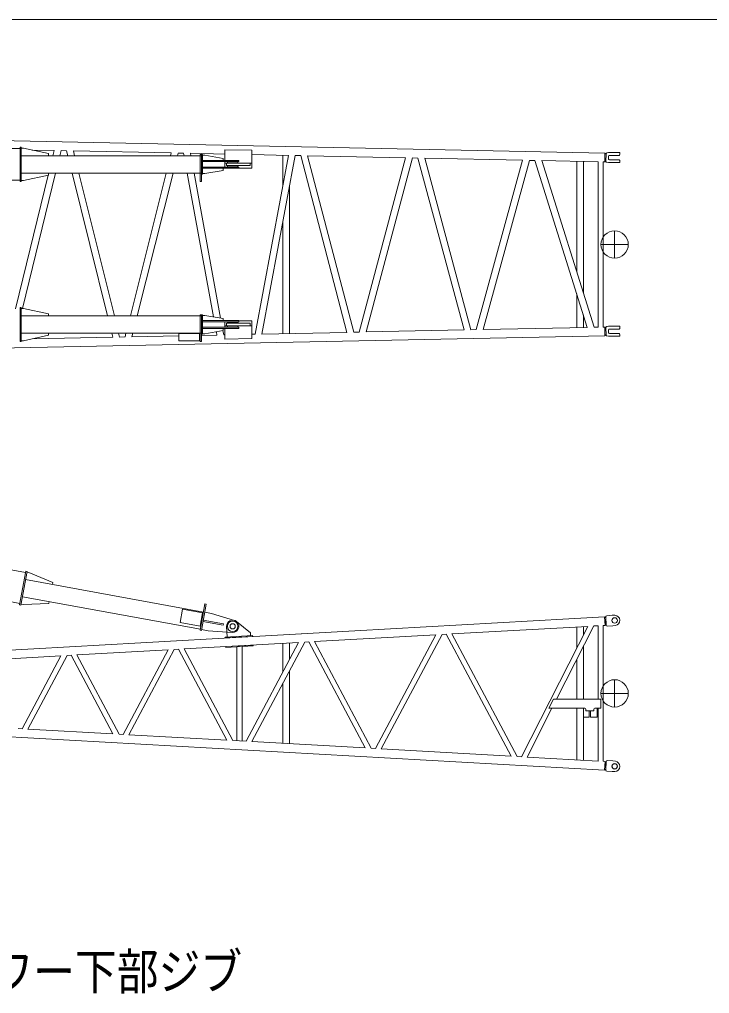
# Model space of a CAD drawing. Units: millimetres on the paper. Extents: x -420 to 629, y -297 to 297.
# Drawn here: x -215.3 to -131.1, y 165.2 to 284 of the extents above; entities that cross this region are included whole.
import ezdxf
from ezdxf.enums import TextEntityAlignment as Align

# ---------------------------------------------------------------- set-up
doc = ezdxf.new("R2010")
doc.units = ezdxf.units.MM
doc.linetypes.add('USER3', pattern=[15, 7.5, -1.5, 1.5, -1.5, 1.5, -1.5])
doc.layers.add('0-0_0', color=7, linetype='Continuous', lineweight=18)
doc.layers.add('0-1_1', color=7, linetype='Continuous', lineweight=18)
doc.styles.add('ＭＳ ゴシック', font='')
doc.styles.get('ＭＳ ゴシック').set_extended_font_data('MS Gothic')

msp = doc.modelspace()

# ---------------------------------------------------------------- linework, layer by layer
at = {"layer": '0-0_0'}
for p, q in [((-143.887, 267.693), (-266.26, 270.226)), ((-215.073, 268.421), (-215.223, 268.421)), ((-215.223, 268.421), (-215.223, 264.255)), ((-215.073, 268.421), (-215.073, 264.255)), ((-215.073, 268.313), (-214.823, 268.313)), ((-193.109, 267.396), (-215.073, 267.396)), ((-214.823, 268.313), (-211.74, 267.646)), ((-211.058, 268.025), (-213.748, 268.08)), ((-211.74, 267.646), (-211.74, 267.396)), ((-211.058, 268.025), (-211.213, 267.396)), ((-210.229, 268.008), (-210.379, 267.396)), ((-209.563, 267.994), (-210.229, 268.008)), ((-209.415, 267.396), (-209.563, 267.994)), ((-196.776, 267.729), (-208.724, 267.976)), ((-208.58, 267.396), (-208.724, 267.976)), ((-196.776, 267.729), (-196.859, 267.396)), ((-195.945, 267.712), (-196.024, 267.396)), ((-195.274, 267.698), (-195.945, 267.712)), ((-195.218, 267.396), (-195.274, 267.698)), ((-190.265, 267.594), (-194.447, 267.681)), ((-194.395, 267.396), (-194.447, 267.681)), ((-193.259, 264.255), (-193.259, 267.521)), ((-193.109, 267.521), (-193.259, 267.521)), ((-193.109, 264.255), (-193.109, 267.521)), ((-192.959, 267.521), (-193.109, 267.521)), ((-192.959, 265.155), (-192.959, 267.521)), ((-192.959, 267.455), (-192.709, 267.455)), ((-192.709, 267.455), (-190.459, 267.071)), ((-190.265, 268.124), (-186.95, 268.055)), ((-190.265, 266.821), (-190.265, 268.124)), ((-186.95, 265.867), (-186.95, 268.055)), ((-182.487, 267.434), (-186.95, 267.526)), ((-186.549, 245.625), (-182.487, 267.434)), ((-185.722, 245.642), (-181.666, 267.417)), ((-183.166, 267.439), (-183.166, 263.788)), ((-180.998, 267.403), (-181.666, 267.417)), ((-175.352, 245.857), (-180.998, 267.403)), ((-168.21, 267.138), (-180.156, 267.385)), ((-174.519, 245.874), (-180.156, 267.385)), ((-143.909, 266.635), (-143.887, 267.693)), ((-143.837, 267.605), (-143.889, 267.607)), ((-143.779, 266.612), (-143.751, 267.7)), ((-143.733, 267.701), (-143.751, 267.7)), ((-143.432, 267.763), (-143.655, 267.724)), ((-142.065, 267.763), (-143.432, 267.763)), ((-143.432, 266.98), (-143.432, 267.33)), ((-142.165, 267.43), (-143.332, 267.43)), ((-142.065, 267.53), (-142.065, 267.763)), ((-192.959, 266.821), (-188.542, 266.821)), ((-192.959, 266.671), (-188.542, 266.671)), ((-190.459, 267.071), (-190.459, 266.821)), ((-190.265, 266.005), (-190.265, 266.671)), ((-186.95, 266.496), (-190.265, 266.496)), ((-190.042, 266.18), (-190.042, 266.496)), ((-187.175, 266.18), (-190.042, 266.18)), ((-188.651, 266.646), (-189.934, 266.646)), ((-189.934, 266.496), (-189.934, 266.646)), ((-189.934, 266.18), (-189.934, 266.03)), ((-188.651, 266.03), (-189.934, 266.03)), ((-188.651, 266.496), (-188.651, 266.646)), ((-188.651, 266.18), (-188.651, 266.03)), ((-188.542, 266.821), (-188.542, 266.671)), ((-187.175, 266.18), (-187.175, 266.496)), ((-173.857, 245.888), (-168.21, 267.138)), ((-173.014, 245.905), (-167.377, 267.121)), ((-166.715, 267.107), (-167.377, 267.121)), ((-161.069, 246.152), (-166.715, 267.107)), ((-153.928, 266.843), (-165.872, 267.09)), ((-160.235, 246.17), (-165.872, 267.09)), ((-153.928, 266.843), (-159.574, 246.183)), ((-153.093, 266.825), (-158.73, 246.201)), ((-152.438, 266.812), (-153.093, 266.825)), ((-146.04, 246.463), (-152.438, 266.812)), ((-144.716, 266.652), (-151.583, 266.794)), ((-145.197, 246.481), (-151.583, 266.794)), ((-147.325, 266.699), (-147.325, 253.252)), ((-146.515, 266.682), (-146.515, 250.675)), ((-144.716, 266.652), (-144.716, 246.491)), ((-144.081, 266.639), (-144.081, 246.504)), ((-144.081, 266.639), (-143.909, 266.635)), ((-143.859, 266.726), (-143.907, 266.727)), ((-143.733, 266.608), (-143.779, 266.612)), ((-143.432, 266.546), (-143.655, 266.586)), ((-142.065, 266.546), (-143.432, 266.546)), ((-142.165, 266.88), (-143.332, 266.88)), ((-142.065, 266.546), (-142.065, 266.78)), ((-211.796, 265.018), (-215.792, 248.721)), ((-215.073, 265.28), (-193.109, 265.28)), ((-210.898, 265.28), (-214.944, 248.78)), ((-211.74, 265.03), (-214.823, 264.363)), ((-211.74, 265.28), (-211.74, 265.03)), ((-204.562, 247.863), (-208.889, 265.28)), ((-203.728, 247.863), (-208.054, 265.28)), ((-197.392, 265.28), (-201.776, 247.863)), ((-196.557, 265.28), (-200.941, 247.863)), ((-191.616, 247.735), (-194.83, 265.28)), ((-190.766, 247.59), (-194.007, 265.28)), ((-192.959, 265.155), (-193.109, 265.155)), ((-188.542, 266.005), (-192.959, 266.005)), ((-188.542, 265.855), (-192.959, 265.855)), ((-192.709, 265.221), (-192.959, 265.221)), ((-190.459, 265.605), (-192.709, 265.221)), ((-190.459, 265.855), (-190.459, 265.605)), ((-188.542, 266.005), (-188.542, 265.855)), ((-186.95, 265.867), (-188.542, 265.867)), ((-215.223, 264.255), (-215.073, 264.255)), ((-214.823, 264.363), (-215.073, 264.363)), ((-193.109, 264.255), (-193.259, 264.255)), ((-182.356, 263.713), (-182.356, 245.704)), ((-183.166, 259.364), (-183.166, 245.704)), ((-142.698, 258.238), (-142.698, 254.905)), ((-144.365, 256.571), (-141.032, 256.571)), ((-147.325, 250.551), (-147.325, 246.445)), ((-215.073, 248.888), (-215.223, 248.888)), ((-215.223, 248.888), (-215.223, 244.721)), ((-215.073, 248.888), (-215.073, 244.721)), ((-215.073, 248.78), (-214.823, 248.78)), ((-214.823, 248.78), (-211.74, 248.113)), ((-193.109, 247.863), (-215.073, 247.863)), ((-211.74, 248.113), (-211.74, 247.863)), ((-193.259, 244.721), (-193.259, 247.988)), ((-193.109, 247.988), (-193.259, 247.988)), ((-193.109, 244.721), (-193.109, 247.988)), ((-192.959, 247.988), (-193.109, 247.988)), ((-192.959, 245.621), (-192.959, 247.988)), ((-192.959, 247.921), (-192.709, 247.921)), ((-192.959, 247.288), (-188.542, 247.288)), ((-192.959, 247.138), (-188.542, 247.138)), ((-192.709, 247.921), (-190.459, 247.538)), ((-190.459, 247.538), (-190.459, 247.288)), ((-190.265, 247.138), (-190.265, 246.471)), ((-189.934, 246.963), (-189.934, 247.113)), ((-188.651, 247.113), (-189.934, 247.113)), ((-188.651, 246.963), (-188.651, 247.113)), ((-188.542, 247.288), (-188.542, 247.138)), ((-186.95, 247.275), (-188.542, 247.275)), ((-186.95, 247.275), (-186.95, 245.088)), ((-146.515, 247.974), (-146.515, 246.461)), ((-188.542, 246.471), (-192.959, 246.471)), ((-188.542, 246.321), (-192.959, 246.321)), ((-190.459, 246.071), (-192.709, 245.688)), ((-191.212, 245.529), (-191.286, 245.931)), ((-190.392, 245.546), (-190.487, 246.067)), ((-190.459, 246.321), (-190.459, 246.071)), ((-186.95, 246.646), (-190.265, 246.646)), ((-190.265, 246.321), (-190.265, 245.019)), ((-190.042, 246.963), (-190.042, 246.646)), ((-187.175, 246.963), (-190.042, 246.963)), ((-189.934, 246.646), (-189.934, 246.496)), ((-188.651, 246.496), (-189.934, 246.496)), ((-188.651, 246.646), (-188.651, 246.496)), ((-188.542, 246.471), (-188.542, 246.321)), ((-187.175, 246.963), (-187.175, 246.646)), ((-175.352, 245.857), (-185.722, 245.642)), ((-173.857, 245.888), (-174.519, 245.874)), ((-161.069, 246.152), (-173.014, 245.905)), ((-159.574, 246.183), (-160.235, 246.17)), ((-146.04, 246.463), (-158.73, 246.201)), ((-144.716, 246.491), (-145.197, 246.481)), ((-143.909, 246.507), (-144.081, 246.504)), ((-143.909, 246.507), (-143.887, 245.449)), ((-143.859, 246.417), (-143.907, 246.416)), ((-143.733, 246.535), (-143.779, 246.531)), ((-143.779, 246.531), (-143.751, 245.443)), ((-143.432, 246.596), (-143.655, 246.557)), ((-142.065, 246.596), (-143.432, 246.596)), ((-143.432, 246.163), (-143.432, 245.813)), ((-142.165, 246.263), (-143.332, 246.263)), ((-142.065, 246.596), (-142.065, 246.363)), ((-143.887, 245.449), (-266.261, 242.917)), ((-215.223, 244.721), (-215.073, 244.721)), ((-215.073, 245.746), (-193.109, 245.746)), ((-214.823, 244.83), (-215.073, 244.83)), ((-211.74, 245.496), (-214.823, 244.83)), ((-203.917, 245.266), (-213.747, 245.062)), ((-211.74, 245.746), (-211.74, 245.496)), ((-203.917, 245.266), (-204.036, 245.746)), ((-203.087, 245.283), (-203.202, 245.746)), ((-202.422, 245.297), (-203.087, 245.283)), ((-202.309, 245.746), (-202.422, 245.297)), ((-201.473, 245.746), (-201.582, 245.314)), ((-195.842, 245.433), (-201.582, 245.314)), ((-195.842, 245.721), (-193.342, 245.721)), ((-195.842, 244.805), (-195.842, 245.721)), ((-193.342, 244.805), (-195.842, 244.805)), ((-193.26, 245.038), (-193.353, 245.038)), ((-193.342, 244.805), (-193.342, 245.721)), ((-193.259, 245.705), (-193.342, 245.705)), ((-193.109, 244.721), (-193.259, 244.721)), ((-192.959, 245.621), (-193.109, 245.621)), ((-191.212, 245.529), (-193.109, 245.489)), ((-192.709, 245.688), (-192.959, 245.688)), ((-190.265, 245.548), (-190.392, 245.546)), ((-190.265, 245.019), (-186.95, 245.088)), ((-186.549, 245.625), (-186.95, 245.617)), ((-143.837, 245.537), (-143.889, 245.536)), ((-143.733, 245.441), (-143.751, 245.443)), ((-143.432, 245.38), (-143.655, 245.419)), ((-142.065, 245.38), (-143.432, 245.38)), ((-142.165, 245.713), (-143.332, 245.713)), ((-142.065, 245.613), (-142.065, 245.38)), ((-214.529, 216.74), (-215.277, 212.641)), ((-214.381, 216.713), (-215.129, 212.614)), ((-214.381, 216.713), (-214.529, 216.74)), ((-214.4, 216.606), (-214.154, 216.561)), ((-214.154, 216.561), (-211.241, 215.352)), ((-192.857, 211.742), (-214.565, 215.704)), ((-211.241, 215.352), (-211.286, 215.106)), ((-215.277, 212.641), (-215.129, 212.614)), ((-214.864, 212.675), (-215.11, 212.72)), ((-214.945, 213.622), (-193.237, 209.66)), ((-211.711, 212.778), (-214.864, 212.675)), ((-211.666, 213.024), (-211.711, 212.778)), ((-192.673, 212.751), (-193.259, 209.537)), ((-192.525, 212.724), (-193.112, 209.51)), ((-192.525, 212.724), (-192.673, 212.751)), ((-195.415, 212.113), (-195.715, 210.473)), ((-192.956, 211.664), (-195.415, 212.113)), ((-192.956, 211.664), (-193.255, 210.024)), ((-191.885, 211.59), (-192.705, 211.74)), ((-189.074, 210.733), (-191.885, 211.59)), ((-143.926, 211.189), (-266.295, 204.333)), ((-193.255, 210.024), (-195.715, 210.473)), ((-192.913, 210.6), (-190.453, 210.152)), ((-192.886, 210.748), (-190.426, 210.299)), ((-190.426, 210.299), (-190.453, 210.152)), ((-187.127, 209.207), (-188.816, 210.595)), ((-143.926, 211.189), (-143.867, 210.132)), ((-143.872, 211.103), (-143.921, 211.1)), ((-143.823, 210.224), (-143.872, 210.221)), ((-143.735, 210.165), (-143.792, 211.171)), ((-142.985, 211.367), (-143.669, 211.311)), ((-142.685, 211.361), (-142.985, 211.367)), ((-193.112, 209.51), (-193.259, 209.537)), ((-192.274, 209.459), (-193.094, 209.608)), ((-189.341, 209.267), (-192.274, 209.459)), ((-190.041, 209.974), (-189.97, 208.713)), ((-187.127, 209.207), (-187.108, 208.874)), ((-163.753, 209.018), (-171.168, 195.073)), ((-163.24, 209.047), (-163.753, 209.018)), ((-163.24, 209.047), (-155.338, 194.186)), ((-145.985, 210.013), (-162.541, 209.086)), ((-162.541, 209.086), (-154.597, 194.144)), ((-154.08, 194.115), (-145.985, 210.013)), ((-149.804, 201.114), (-145.252, 210.055)), ((-147.324, 209.938), (-147.324, 207.385)), ((-146.514, 209.984), (-146.514, 208.976)), ((-144.716, 210.085), (-145.252, 210.055)), ((-144.716, 210.085), (-144.716, 201.114)), ((-143.867, 210.132), (-144.081, 210.12)), ((-144.081, 210.12), (-144.081, 193.555)), ((-142.911, 210.06), (-143.598, 210.04)), ((-142.614, 210.1), (-142.911, 210.06)), ((-181.249, 208.038), (-195.203, 207.256)), ((-186.875, 208.887), (-190.203, 208.7)), ((-190.203, 208.7), (-190.198, 208.6)), ((-186.87, 208.787), (-190.198, 208.6)), ((-181.249, 208.038), (-187.651, 195.996)), ((-180.507, 208.079), (-186.953, 195.957)), ((-186.875, 208.887), (-186.87, 208.787)), ((-183.166, 207.93), (-183.166, 204.431)), ((-182.356, 207.976), (-182.356, 205.954)), ((-179.994, 208.108), (-180.507, 208.079)), ((-179.994, 208.108), (-173.121, 195.182)), ((-164.494, 208.976), (-179.295, 208.147)), ((-179.295, 208.147), (-172.38, 195.141)), ((-164.494, 208.976), (-171.866, 195.112)), ((-197.156, 207.146), (-208.287, 206.523)), ((-197.156, 207.146), (-202.639, 196.836)), ((-196.415, 207.188), (-201.94, 196.797)), ((-195.902, 207.217), (-196.415, 207.188)), ((-195.902, 207.217), (-190.006, 196.128)), ((-195.203, 207.256), (-189.265, 196.087)), ((-186.81, 207.722), (-190.138, 207.535)), ((-190.138, 207.535), (-190.133, 207.436)), ((-186.804, 207.622), (-190.133, 207.436)), ((-188.786, 207.511), (-188.786, 196.06)), ((-188.151, 207.547), (-188.151, 196.024)), ((-186.81, 207.722), (-186.804, 207.622)), ((-146.514, 201.114), (-146.514, 207.577)), ((-210.24, 206.413), (-219.901, 205.872)), ((-210.24, 206.413), (-214.966, 197.527)), ((-209.499, 206.455), (-214.267, 197.488)), ((-208.986, 206.484), (-209.499, 206.455)), ((-208.986, 206.484), (-203.893, 196.906)), ((-208.287, 206.523), (-203.152, 196.865)), ((-147.324, 201.114), (-147.324, 205.986)), ((-182.356, 204.602), (-182.356, 195.722)), ((-183.166, 203.078), (-183.166, 195.722)), ((-142.698, 203.504), (-142.698, 200.171)), ((-150.712, 200.031), (-150.16, 201.114)), ((-144.398, 201.114), (-150.16, 201.114)), ((-144.398, 200.031), (-144.398, 201.114)), ((-144.365, 201.838), (-141.032, 201.838)), ((-153.387, 194.077), (-150.356, 200.031)), ((-146.332, 200.031), (-150.712, 200.031)), ((-147.324, 193.737), (-147.324, 200.031)), ((-146.514, 193.691), (-146.514, 200.031)), ((-146.232, 199.931), (-146.232, 199.731)), ((-145.232, 199.731), (-146.232, 199.731)), ((-145.827, 199.731), (-145.827, 198.948)), ((-145.637, 199.731), (-145.637, 198.948)), ((-145.232, 199.931), (-145.232, 199.731)), ((-144.398, 200.031), (-145.132, 200.031)), ((-144.827, 200.031), (-144.827, 198.948)), ((-144.716, 200.031), (-144.716, 193.591)), ((-143.926, 192.486), (-266.295, 199.343)), ((-145.827, 198.948), (-146.514, 198.948)), ((-144.827, 198.948), (-145.637, 198.948)), ((-214.966, 197.527), (-215.479, 197.555)), ((-203.893, 196.906), (-214.267, 197.488)), ((-202.639, 196.836), (-203.152, 196.865)), ((-190.006, 196.128), (-201.94, 196.797)), ((-187.651, 195.996), (-189.265, 196.087)), ((-173.121, 195.182), (-186.953, 195.957)), ((-171.866, 195.112), (-172.38, 195.141)), ((-155.338, 194.186), (-171.168, 195.073)), ((-154.08, 194.115), (-154.597, 194.144)), ((-144.716, 193.591), (-153.387, 194.077)), ((-142.911, 193.615), (-143.598, 193.636)), ((-142.614, 193.575), (-142.911, 193.615)), ((-143.867, 193.543), (-144.081, 193.555)), ((-143.926, 192.486), (-143.867, 193.543)), ((-143.872, 192.573), (-143.921, 192.575)), ((-143.823, 193.451), (-143.872, 193.454)), ((-143.792, 192.505), (-143.735, 193.51)), ((-142.985, 192.308), (-143.669, 192.364)), ((-142.685, 192.314), (-142.985, 192.308))]:
    msp.add_line(p, q, dxfattribs=at)
at = {"layer": '0-0_0', "linetype": 'USER3'}
for p, q in [((-215.223, 268.255), (-228.448, 268.255)), ((-228.448, 264.421), (-215.223, 264.421)), ((-214.558, 216.576), (-227.79, 218.991)), ((-228.478, 215.22), (-215.247, 212.805))]:
    msp.add_line(p, q, dxfattribs=at)
at = {"layer": '0-0_0'}
for centre, radius in [((-142.698, 256.571), 1.667), ((-189.292, 210.016), 0.642), ((-189.292, 210.016), 0.321), ((-142.698, 210.728), 0.333), ((-142.698, 201.838), 1.667), ((-142.698, 192.948), 0.333), ((-142.698, 192.948), 0.317)]:
    msp.add_circle(centre, radius, dxfattribs=at)
for centre, radius, start, end in [((-143.835, 267.689), 0.0833, 268.49887, 358.50016), ((-143.744, 267.834), 0.133, 274.99957, 294.97962), ((-143.632, 267.592), 0.133, 100.00003, 115.71383), ((-143.332, 267.33), 0.1, 90.00003, 180.00001), ((-142.165, 267.53), 0.1, 269.99998, 359.99996), ((-143.861, 266.643), 0.0833, 358.50016, 88.5043), ((-143.744, 266.475), 0.133, 65.02077, 85.00077), ((-143.632, 266.717), 0.133, 244.86002, 260), ((-143.332, 266.98), 0.1, 179.99999, 269.99997), ((-142.165, 266.78), 0.1, 359.99996, 90), ((-143.861, 246.5), 0.0833, 271.4957, 1.49984), ((-143.744, 246.667), 0.133, 274.99925, 294.97924), ((-143.632, 246.426), 0.133, 100.00003, 114.97847), ((-143.332, 246.163), 0.1, 90.00003, 180.00001), ((-142.165, 246.363), 0.1, 270, 0.00004), ((-143.835, 245.454), 0.0833, 1.49984, 91.50114), ((-143.744, 245.309), 0.133, 65.02153, 85.47327), ((-143.632, 245.55), 0.133, 245.02153, 259.99999), ((-143.332, 245.813), 0.1, 179.99999, 269.99997), ((-142.165, 245.613), 0.1, 0.00004, 90.00003), ((-189.292, 210.016), 0.75, 50.57456, 183.20687), ((-189.292, 210.016), 0.75, 266.26621, 73.04659), ((-143.877, 211.186), 0.0833, 273.20615, 356.55244), ((-143.819, 210.141), 0.0833, 9.85242, 93.20963), ((-143.658, 211.178), 0.133, 94.70692, 184.68785), ((-142.698, 210.728), 0.633, 277.65949, 88.75414), ((-143.602, 210.173), 0.133, 183.20676, 271.70683), ((-146.332, 199.931), 0.1, 0, 90), ((-145.132, 199.931), 0.1, 90, 180), ((-143.602, 193.503), 0.133, 88.29316, 178.27408), ((-142.698, 192.948), 0.633, 271.24573, 82.34038), ((-143.877, 192.49), 0.0833, 3.43866, 86.79587), ((-143.818, 193.535), 0.0833, 266.79239, 350.13868), ((-143.658, 192.497), 0.133, 176.79299, 265.29307)]:
    msp.add_arc(centre, radius, start, end, dxfattribs=at)
for centre, major_axis, start_param, end_param in [((-143.763, 210.668), (0.028, -0.499), 3.1293139, 6.2717224), ((-143.763, 193.007), (-0.028, -0.499), 3.1283134, 6.270733)]:
    msp.add_ellipse(centre, major_axis=major_axis, ratio=0.0175, start_param=start_param, end_param=end_param, dxfattribs=at)
at = {"layer": '0-1_1'}
msp.add_line((-411.5, 284), (411.5, 284), dxfattribs=at)

# ---------------------------------------------------------------- texts
at = {"layer": '0-0_0', "style": 'ＭＳ ゴシック', "width": 0.85}
msp.add_text('タワー下部ジブ', height=4.399, dxfattribs=at).set_placement((-223.835, 164.413), align=Align.BOTTOM_LEFT)

doc.saveas('drawing.dxf')
